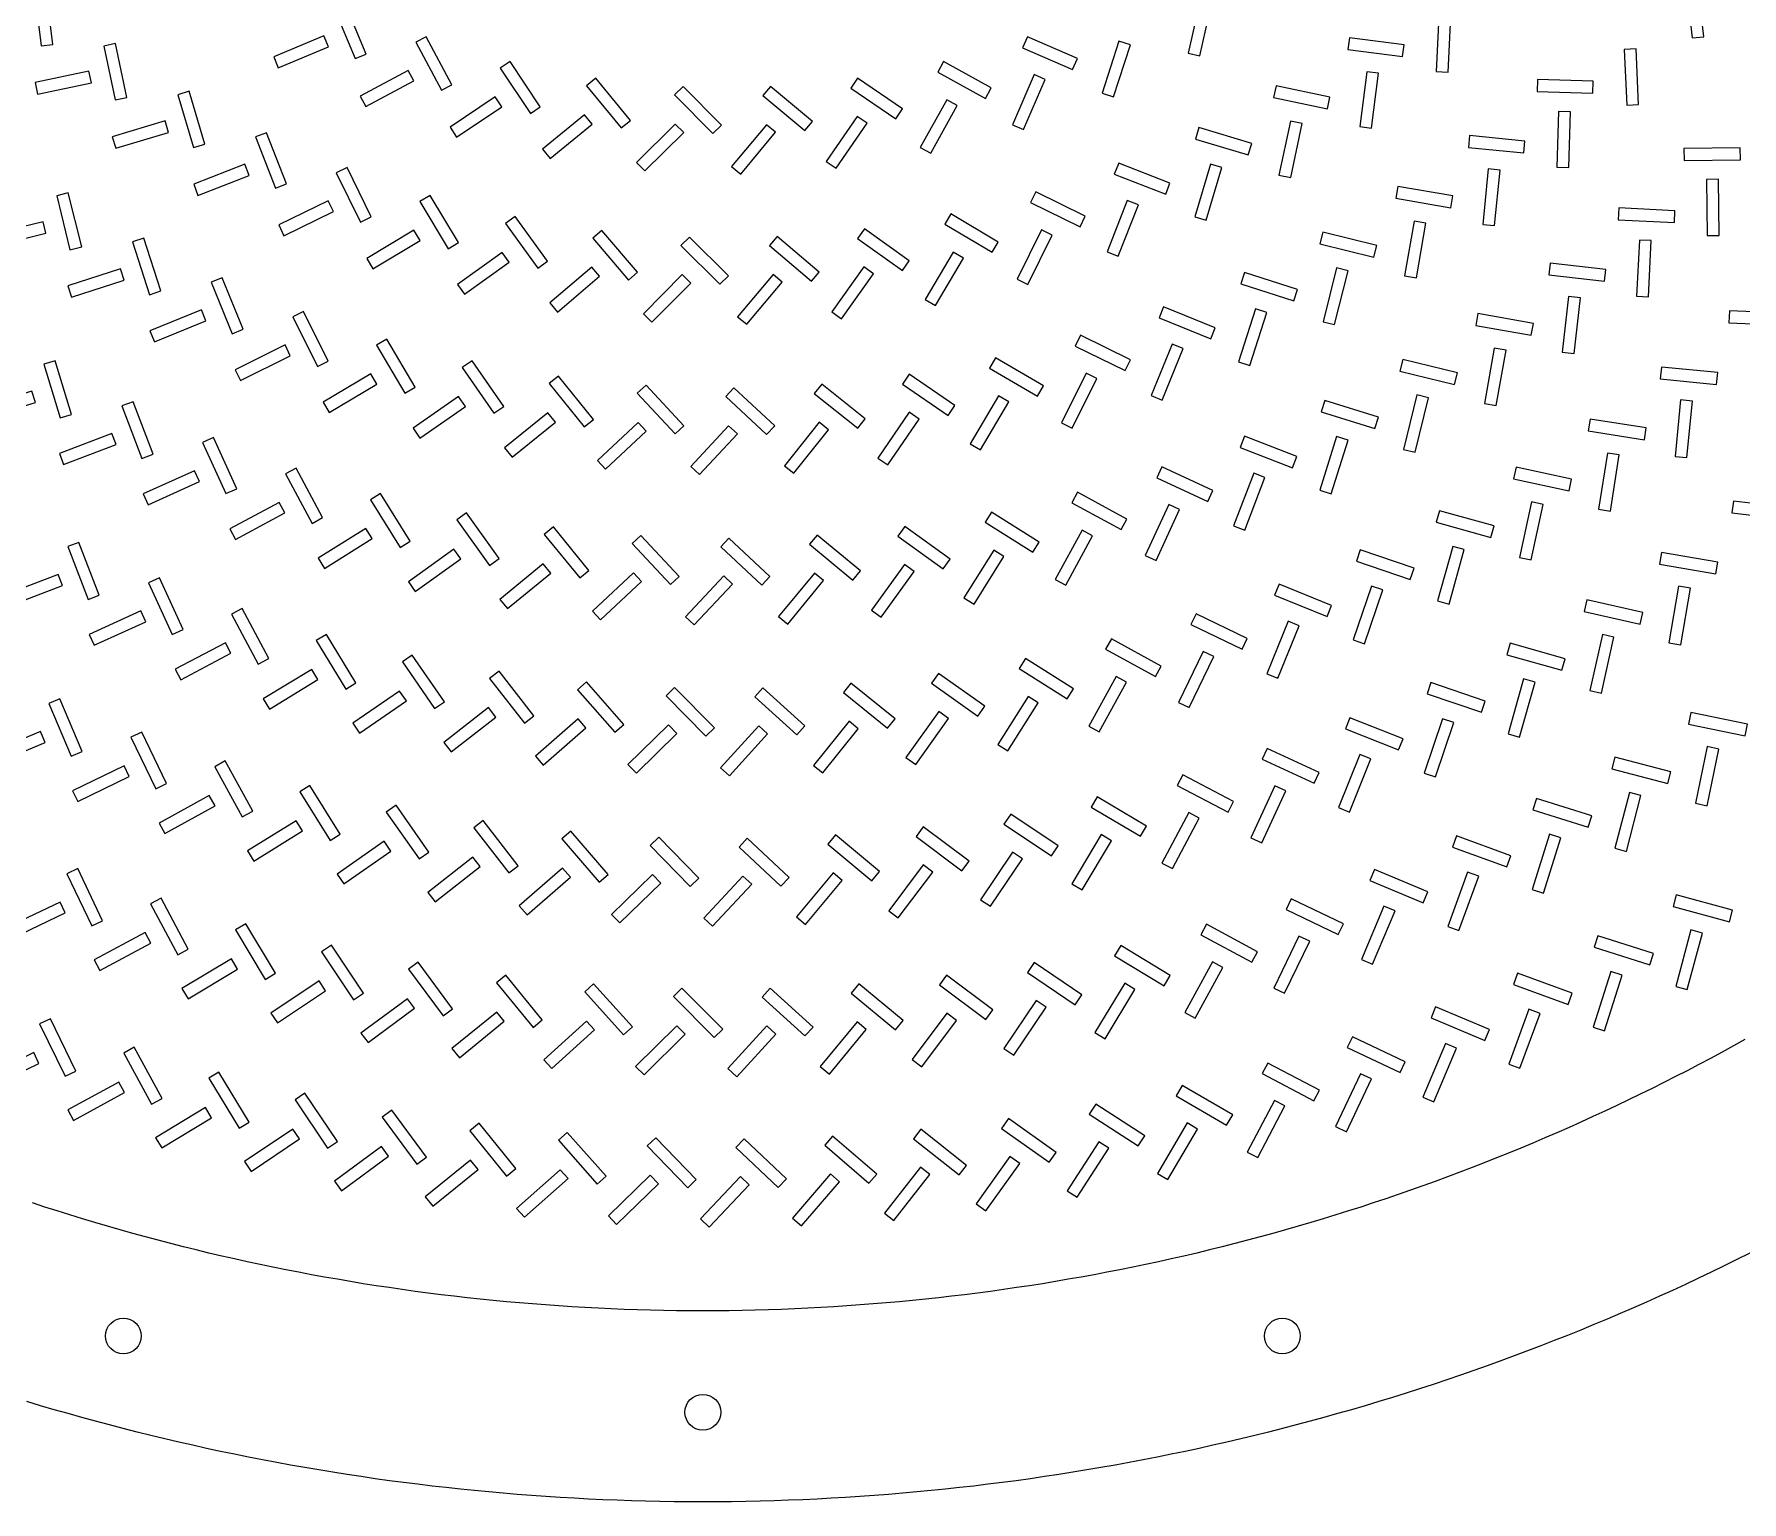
# Model space of a CAD drawing. Header units: millimetres. Extents: x -195 to 195, y -195 to 195.
# Drawn here: x -56 to 87, y -195 to -72.1 of the extents above; entities that cross this region are included whole.
import ezdxf

# ---------------------------------------------------------------- set-up
doc = ezdxf.new("R2010")
doc.units = ezdxf.units.MM
for name, color, linetype in [('NPTH', 9, 'Continuous'), ('OUTLINE', 7, 'Continuous'), ('TOP_CU', 1, 'Continuous'), ('TOP_SLOT', 3, 'Continuous')]:
    doc.layers.add(name, color=color, linetype=linetype)

msp = doc.modelspace()

# ---------------------------------------------------------------- linework, layer by layer
at = {"layer": 'NPTH'}
for centre in [(-48.53, -181.11), (48.53, -181.11), (0, -187.5)]:
    msp.add_circle(centre, 1.5, dxfattribs=at)
at = {"layer": 'OUTLINE'}
msp.add_lwpolyline([(87.67, -174.18), (86.6, -174.71), (85.53, -175.24), (84.45, -175.76), (83.37, -176.28), (82.29, -176.79), (81.2, -177.29), (80.11, -177.78), (79.02, -178.27), (77.93, -178.75), (76.83, -179.23), (75.73, -179.7), (74.62, -180.16), (73.52, -180.61), (72.41, -181.06), (71.29, -181.5), (70.18, -181.93), (69.06, -182.36), (67.94, -182.78), (66.82, -183.19), (65.69, -183.6), (64.57, -184), (63.44, -184.39), (62.3, -184.78), (61.17, -185.16), (60.03, -185.53), (58.89, -185.89), (57.75, -186.25), (56.61, -186.6), (55.46, -186.95), (54.31, -187.28), (53.16, -187.61), (52.01, -187.94), (50.85, -188.25), (49.7, -188.56), (48.54, -188.86), (47.38, -189.16), (46.22, -189.44), (45.06, -189.72), (43.89, -190), (42.72, -190.26), (41.56, -190.52), (40.39, -190.77), (39.22, -191.02), (38.04, -191.25), (36.87, -191.48), (35.69, -191.71), (34.52, -191.92), (33.34, -192.13), (32.16, -192.33), (30.98, -192.52), (29.8, -192.71), (28.61, -192.89), (27.43, -193.06), (26.24, -193.23), (25.06, -193.38), (23.87, -193.53), (22.68, -193.68), (21.49, -193.81), (20.3, -193.94), (19.11, -194.06), (17.92, -194.17), (16.73, -194.28), (15.54, -194.38), (14.35, -194.47), (13.15, -194.56), (11.96, -194.63), (10.76, -194.7), (9.57, -194.77), (8.37, -194.82), (7.18, -194.87), (5.98, -194.91), (4.79, -194.94), (3.59, -194.97), (2.39, -194.99), (1.2, -195), (0, -195), (-1.2, -195), (-2.39, -194.99), (-3.59, -194.97), (-4.79, -194.94), (-5.98, -194.91), (-7.18, -194.87), (-8.37, -194.82), (-9.57, -194.77), (-10.76, -194.7), (-11.96, -194.63), (-13.15, -194.56), (-14.35, -194.47), (-15.54, -194.38), (-16.73, -194.28), (-17.92, -194.17), (-19.11, -194.06), (-20.3, -193.94), (-21.49, -193.81), (-22.68, -193.68), (-23.87, -193.53), (-25.06, -193.38), (-26.24, -193.23), (-27.43, -193.06), (-28.61, -192.89), (-29.8, -192.71), (-30.98, -192.52), (-32.16, -192.33), (-33.34, -192.13), (-34.52, -191.92), (-35.69, -191.71), (-36.87, -191.48), (-38.04, -191.25), (-39.22, -191.02), (-40.39, -190.77), (-41.56, -190.52), (-42.72, -190.26), (-43.89, -190), (-45.06, -189.72), (-46.22, -189.44), (-47.38, -189.16), (-48.54, -188.86), (-49.7, -188.56), (-50.85, -188.25), (-52.01, -187.94), (-53.16, -187.61), (-54.31, -187.28), (-55.46, -186.95), (-56.61, -186.6)], dxfattribs=at)
at = {"layer": 'TOP_CU'}
msp.add_lwpolyline([(87.27, -156.28), (86.31, -156.82), (85.35, -157.34), (84.38, -157.86), (83.41, -158.38), (82.44, -158.89), (81.46, -159.39), (80.48, -159.89), (79.5, -160.38), (78.51, -160.86), (77.52, -161.34), (76.53, -161.81), (75.54, -162.28), (74.54, -162.74), (73.54, -163.2), (72.54, -163.64), (71.53, -164.09), (70.52, -164.52), (69.51, -164.95), (68.5, -165.37), (67.48, -165.79), (66.47, -166.2), (65.44, -166.61), (64.42, -167.01), (63.4, -167.4), (62.37, -167.78), (61.34, -168.16), (60.3, -168.54), (59.27, -168.9), (58.23, -169.26), (57.19, -169.62), (56.15, -169.97), (55.11, -170.31), (54.06, -170.64), (53.01, -170.97), (51.96, -171.29), (50.91, -171.61), (49.86, -171.92), (48.8, -172.22), (47.74, -172.52), (46.68, -172.81), (45.62, -173.09), (44.56, -173.37), (43.49, -173.64), (42.43, -173.9), (41.36, -174.16), (40.29, -174.41), (39.22, -174.65), (38.15, -174.89), (37.07, -175.12), (36, -175.34), (34.92, -175.56), (33.84, -175.77), (32.76, -175.98), (31.68, -176.17), (30.6, -176.36), (29.52, -176.55), (28.44, -176.73), (27.35, -176.9), (26.26, -177.06), (25.18, -177.22), (24.09, -177.37), (23, -177.52), (21.91, -177.65), (20.82, -177.78), (19.73, -177.91), (18.64, -178.03), (17.55, -178.14), (16.45, -178.24), (15.36, -178.34), (14.26, -178.43), (13.17, -178.51), (12.07, -178.59), (10.98, -178.66), (9.88, -178.73), (8.78, -178.78), (7.69, -178.83), (6.59, -178.88), (5.49, -178.92), (4.39, -178.95), (3.29, -178.97), (2.2, -178.99), (1.1, -179), (0, -179), (-1.1, -179), (-2.2, -178.99), (-3.29, -178.97), (-4.39, -178.95), (-5.49, -178.92), (-6.59, -178.88), (-7.69, -178.83), (-8.78, -178.78), (-9.88, -178.73), (-10.98, -178.66), (-12.07, -178.59), (-13.17, -178.51), (-14.26, -178.43), (-15.36, -178.34), (-16.45, -178.24), (-17.55, -178.14), (-18.64, -178.03), (-19.73, -177.91), (-20.82, -177.78), (-21.91, -177.65), (-23, -177.52), (-24.09, -177.37), (-25.18, -177.22), (-26.26, -177.06), (-27.35, -176.9), (-28.44, -176.73), (-29.52, -176.55), (-30.6, -176.36), (-31.68, -176.17), (-32.76, -175.98), (-33.84, -175.77), (-34.92, -175.56), (-36, -175.34), (-37.07, -175.12), (-38.15, -174.89), (-39.22, -174.65), (-40.29, -174.41), (-41.36, -174.16), (-42.43, -173.9), (-43.49, -173.64), (-44.56, -173.37), (-45.62, -173.09), (-46.68, -172.81), (-47.74, -172.52), (-48.8, -172.22), (-49.86, -171.92), (-50.91, -171.61), (-51.96, -171.29), (-53.01, -170.97), (-54.06, -170.64), (-55.11, -170.31), (-56.15, -169.97)], dxfattribs=at)
at = {"layer": 'TOP_SLOT'}
for points in [[(-55.42, -73.07), (-54.43, -72.95), (-54.99, -68.38), (-55.98, -68.5)], [(82.84, -72.4), (83.83, -72.29), (83.3, -67.65), (82.31, -67.77)], [(-29.12, -74.13), (-28.19, -73.75), (-29.95, -69.54), (-30.87, -69.92)], [(40.65, -73.68), (41.62, -73.9), (42.62, -69.44), (41.65, -69.22)], [(61.41, -75.21), (62.41, -75.25), (62.63, -70.64), (61.63, -70.6)], [(-49.22, -77.59), (-48.24, -77.38), (-49.18, -72.87), (-50.16, -73.08)], [(-35.94, -73.97), (-35.56, -74.89), (-31.35, -73.13), (-31.73, -72.21)], [(-21.89, -76.78), (-21.01, -76.31), (-23.16, -72.29), (-24.04, -72.76)], [(30.97, -75.04), (31.37, -74.13), (27.18, -72.31), (26.78, -73.22)], [(33.43, -77.02), (34.38, -77.33), (35.8, -72.98), (34.85, -72.67)], [(58.6, -73.96), (58.73, -72.97), (54.15, -72.38), (54.02, -73.37)], [(77.37, -78.02), (78.37, -77.97), (78.17, -73.31), (77.17, -73.36)], [(-55.92, -76.12), (-55.71, -77.1), (-51.2, -76.16), (-51.41, -75.18)], [(-28.7, -77.27), (-28.23, -78.15), (-24.2, -76), (-24.68, -75.12)], [(-14.44, -78.72), (-13.61, -78.16), (-16.14, -74.37), (-16.97, -74.92)], [(-6.84, -79.93), (-6.07, -79.3), (-8.95, -75.76), (-9.73, -76.4)], [(16.16, -79.17), (16.73, -78.34), (12.96, -75.77), (12.39, -76.59)], [(23.66, -77.46), (24.15, -76.58), (20.15, -74.37), (19.67, -75.25)], [(25.93, -79.66), (26.85, -80.06), (28.67, -75.87), (27.75, -75.47)], [(55.01, -79.81), (56, -79.94), (56.59, -75.36), (55.6, -75.23)], [(-42.66, -81.56), (-41.7, -81.28), (-43.02, -76.86), (-43.98, -77.15)], [(0.84, -80.41), (1.55, -79.71), (-1.66, -76.46), (-2.37, -77.17)], [(8.53, -80.16), (9.17, -79.39), (5.66, -76.46), (5.02, -77.23)], [(52.31, -78.34), (52.51, -77.36), (48, -76.4), (47.79, -77.38)], [(74.53, -77.02), (74.56, -76.02), (69.9, -75.89), (69.87, -76.89)], [(-21.17, -79.86), (-20.62, -80.7), (-16.82, -78.16), (-17.38, -77.33)], [(18.21, -81.57), (19.09, -82.06), (21.29, -78.06), (20.42, -77.58)], [(71.52, -83.23), (72.52, -83.25), (72.65, -78.59), (71.65, -78.57)], [(-49.46, -80.67), (-49.17, -81.62), (-44.76, -80.31), (-45.04, -79.35)], [(-13.43, -81.72), (-12.8, -82.49), (-9.26, -79.61), (-9.9, -78.83)], [(-5.55, -82.82), (-4.85, -83.53), (-1.6, -80.32), (-2.31, -79.61)], [(2.4, -83.16), (3.17, -83.81), (6.09, -80.3), (5.32, -79.66)], [(10.34, -82.75), (11.17, -83.31), (13.75, -79.54), (12.92, -78.98)], [(45.68, -82.19), (45.97, -81.24), (41.55, -79.91), (41.26, -80.87)], [(48.25, -83.88), (49.23, -84.09), (50.19, -79.57), (49.22, -79.37)], [(-35.79, -84.98), (-34.86, -84.62), (-36.54, -80.33), (-37.47, -80.69)], [(68.75, -82.03), (68.85, -81.04), (64.21, -80.57), (64.11, -81.57)], [(38.76, -85.49), (39.12, -84.56), (34.83, -82.88), (34.46, -83.81)], [(86.89, -82.6), (86.87, -81.6), (82.16, -81.66), (82.18, -82.66)], [(-42.64, -84.65), (-42.28, -85.58), (-37.99, -83.91), (-38.35, -82.97)], [(-28.67, -87.82), (-27.77, -87.38), (-29.8, -83.24), (-30.7, -83.68)], [(41.19, -87.38), (42.15, -87.67), (43.47, -83.25), (42.52, -82.96)], [(65.31, -88.01), (66.3, -88.11), (66.77, -83.47), (65.77, -83.37)], [(84.12, -88.95), (85.12, -88.93), (85.05, -84.22), (84.05, -84.24)], [(-53, -90.14), (-52.02, -89.9), (-53.14, -85.38), (-54.11, -85.62)], [(-21.33, -90.06), (-20.47, -89.54), (-22.84, -85.59), (-23.7, -86.1)], [(31.59, -88.22), (32.03, -87.32), (27.89, -85.29), (27.45, -86.19)], [(62.63, -86.62), (62.8, -85.63), (58.21, -84.84), (58.04, -85.82)], [(-35.52, -88.06), (-35.08, -88.96), (-30.94, -86.93), (-31.38, -86.03)], [(24.23, -90.35), (24.74, -89.49), (20.77, -87.13), (20.26, -87.99)], [(33.86, -90.3), (34.79, -90.67), (36.47, -86.37), (35.54, -86.01)], [(81.36, -87.86), (81.41, -86.87), (76.71, -86.63), (76.66, -87.63)], [(-59.77, -88.9), (-59.53, -89.87), (-55.01, -88.76), (-55.25, -87.79)], [(-28.14, -90.86), (-27.63, -91.72), (-23.67, -89.35), (-24.19, -88.5)], [(-13.83, -91.68), (-13.02, -91.09), (-15.71, -87.35), (-16.52, -87.93)], [(-6.23, -92.67), (-5.47, -92.02), (-8.45, -88.51), (-9.22, -89.16)], [(16.71, -91.87), (17.29, -91.05), (13.53, -88.38), (12.95, -89.19)], [(26.32, -92.61), (27.22, -93.05), (29.24, -88.91), (28.35, -88.47)], [(56.2, -90.75), (56.44, -89.78), (51.92, -88.66), (51.68, -89.63)], [(58.77, -92.33), (59.76, -92.5), (60.55, -87.91), (59.57, -87.74)], [(-46.33, -93.9), (-45.38, -93.59), (-46.82, -89.17), (-47.77, -89.48)], [(1.43, -93.03), (2.14, -92.33), (-1.13, -89.07), (-1.84, -89.78)], [(9.09, -92.77), (9.74, -92), (6.22, -89.03), (5.57, -89.79)], [(78.2, -94.03), (79.2, -94.07), (79.43, -89.37), (78.43, -89.32)], [(-20.56, -93.04), (-19.97, -93.86), (-16.23, -91.17), (-16.81, -90.36)], [(18.61, -94.29), (19.47, -94.81), (21.83, -90.84), (20.97, -90.33)], [(75.52, -92.77), (75.63, -91.78), (70.95, -91.25), (70.84, -92.24)], [(-53.18, -93.16), (-52.87, -94.11), (-48.45, -92.67), (-48.76, -91.72)], [(-39.42, -97.17), (-38.49, -96.79), (-40.25, -92.48), (-41.18, -92.86)], [(-12.82, -94.59), (-12.17, -95.35), (-8.66, -92.36), (-9.3, -91.6)], [(-4.98, -95.49), (-4.27, -96.19), (-1.01, -92.93), (-1.72, -92.22)], [(2.91, -95.74), (3.67, -96.38), (6.65, -92.86), (5.89, -92.22)], [(10.79, -95.34), (11.6, -95.92), (14.28, -92.16), (13.47, -91.58)], [(49.49, -94.42), (49.8, -93.47), (45.37, -92.03), (45.06, -92.98)], [(51.94, -96.17), (52.91, -96.41), (54.03, -91.89), (53.06, -91.65)], [(71.97, -98.72), (72.96, -98.83), (73.5, -94.15), (72.5, -94.04)], [(-46.3, -96.93), (-45.92, -97.85), (-41.61, -96.09), (-41.99, -95.17)], [(-32.28, -99.92), (-31.38, -99.48), (-33.45, -95.31), (-34.35, -95.75)], [(42.53, -97.59), (42.91, -96.67), (38.59, -94.91), (38.21, -95.84)], [(44.85, -99.52), (45.8, -99.83), (47.24, -95.4), (46.29, -95.09)], [(69.37, -97.3), (69.55, -96.31), (64.91, -95.48), (64.74, -96.47)], [(90.68, -96.45), (90.72, -95.45), (85.97, -95.26), (85.93, -96.26)], [(-39.16, -100.18), (-38.72, -101.08), (-34.55, -99.01), (-34.99, -98.11)], [(-24.96, -102.15), (-24.1, -101.64), (-26.47, -97.63), (-27.33, -98.14)], [(35.36, -100.26), (35.81, -99.36), (31.63, -97.3), (31.18, -98.2)], [(37.54, -102.35), (38.47, -102.73), (40.22, -98.41), (39.3, -98.03)], [(65.45, -103), (66.44, -103.18), (67.27, -98.55), (66.28, -98.37)], [(-53.82, -104.22), (-52.86, -103.93), (-54.24, -99.43), (-55.19, -99.73)], [(-17.5, -103.83), (-16.68, -103.26), (-19.33, -99.44), (-20.15, -100.01)], [(28.02, -102.41), (28.53, -101.54), (24.51, -99.19), (24, -100.05)], [(62.95, -101.42), (63.19, -100.45), (58.62, -99.32), (58.38, -100.3)], [(84.9, -101.42), (85, -100.43), (80.27, -99.96), (80.17, -100.96)], [(-31.81, -102.91), (-31.3, -103.77), (-27.29, -101.4), (-27.8, -100.54)], [(-9.93, -104.97), (-9.16, -104.35), (-12.08, -100.72), (-12.86, -101.35)], [(-2.31, -105.56), (-1.58, -104.88), (-4.76, -101.48), (-5.49, -102.16)], [(12.97, -105.08), (13.6, -104.3), (9.96, -101.39), (9.33, -102.17)], [(20.54, -104.02), (21.11, -103.19), (17.27, -100.55), (16.71, -101.38)], [(30.04, -104.64), (30.94, -105.09), (33, -100.91), (32.11, -100.47)], [(-60.68, -103.34), (-60.39, -104.3), (-55.89, -102.92), (-56.19, -101.97)], [(-46.98, -107.62), (-46.04, -107.26), (-47.71, -102.87), (-48.65, -103.22)], [(-24.27, -105.09), (-23.7, -105.91), (-19.88, -103.26), (-20.45, -102.44)], [(5.34, -105.6), (6.02, -104.87), (2.6, -101.7), (1.92, -102.44)], [(22.4, -106.39), (23.26, -106.9), (25.62, -102.88), (24.76, -102.38)], [(56.28, -105.12), (56.58, -104.17), (52.09, -102.76), (51.79, -103.71)], [(58.67, -106.86), (59.65, -107.1), (60.77, -102.53), (59.8, -102.29)], [(81.42, -107.44), (82.41, -107.54), (82.88, -102.81), (81.88, -102.71)], [(-16.6, -106.72), (-15.97, -107.5), (-12.35, -104.57), (-12.98, -103.79)], [(14.65, -107.59), (15.48, -108.16), (18.12, -104.32), (17.29, -103.75)], [(78.85, -106.05), (79.01, -105.06), (74.31, -104.33), (74.15, -105.31)], [(-53.89, -107.19), (-53.53, -108.12), (-49.14, -106.46), (-49.49, -105.52)], [(-8.83, -107.79), (-8.15, -108.52), (-4.75, -105.34), (-5.43, -104.61)], [(-1, -108.29), (-0.27, -108.97), (2.89, -105.55), (2.16, -104.87)], [(6.84, -108.22), (7.62, -108.85), (10.53, -105.21), (9.75, -104.58)], [(49.38, -108.39), (49.74, -107.46), (45.35, -105.76), (44.99, -106.69)], [(51.66, -110.28), (52.62, -110.58), (54.03, -106.09), (53.07, -105.79)], [(-39.94, -110.56), (-39.03, -110.15), (-40.98, -105.87), (-41.89, -106.29)], [(75.02, -111.86), (76.01, -112.02), (76.75, -107.32), (75.76, -107.16)], [(-46.86, -110.58), (-46.44, -111.49), (-42.16, -109.55), (-42.58, -108.64)], [(-32.72, -113.05), (-31.84, -112.57), (-34.06, -108.43), (-34.94, -108.9)], [(42.29, -111.21), (42.71, -110.3), (38.44, -108.33), (38.02, -109.24)], [(72.54, -110.32), (72.75, -109.35), (68.11, -108.34), (67.9, -109.32)], [(44.44, -113.25), (45.38, -113.61), (47.07, -109.22), (46.14, -108.86)], [(-39.62, -113.52), (-39.15, -114.4), (-35.01, -112.17), (-35.48, -111.29)], [(-25.35, -115.06), (-24.5, -114.53), (-26.99, -110.54), (-27.84, -111.07)], [(35.03, -113.57), (35.51, -112.69), (31.37, -110.45), (30.89, -111.33)], [(37.05, -115.74), (37.96, -116.16), (39.93, -111.89), (39.03, -111.47)], [(68.39, -115.9), (69.36, -116.11), (70.37, -111.47), (69.39, -111.26)], [(90.95, -112.74), (91.06, -111.74), (86.3, -111.19), (86.18, -112.18)], [(-17.87, -116.58), (-17.06, -116), (-19.8, -112.18), (-20.61, -112.76)], [(27.63, -115.46), (28.17, -114.62), (24.18, -112.11), (23.65, -112.96)], [(66, -114.23), (66.26, -113.26), (61.69, -111.99), (61.42, -112.95)], [(-32.21, -115.97), (-31.68, -116.82), (-27.69, -114.33), (-28.22, -113.48)], [(-10.31, -117.62), (-9.54, -116.99), (-12.52, -113.35), (-13.29, -113.99)], [(-2.7, -118.17), (-1.97, -117.49), (-5.18, -114.06), (-5.91, -114.74)], [(4.94, -118.23), (5.62, -117.5), (2.19, -114.28), (1.51, -115.01)], [(12.56, -117.8), (13.19, -117.03), (9.57, -114.03), (8.93, -114.8)], [(20.13, -116.87), (20.72, -116.06), (16.91, -113.31), (16.32, -114.12)], [(29.51, -117.76), (30.39, -118.23), (32.64, -114.1), (31.76, -113.62)], [(-51.48, -119.43), (-50.55, -119.07), (-52.26, -114.64), (-53.19, -115)], [(-24.66, -117.94), (-24.08, -118.75), (-20.26, -116.01), (-20.84, -115.2)], [(21.86, -119.28), (22.71, -119.81), (25.21, -115.83), (24.37, -115.3)], [(59.24, -117.74), (59.56, -116.8), (55.06, -115.26), (54.74, -116.21)], [(61.53, -119.55), (62.49, -119.82), (63.76, -115.24), (62.8, -114.98)], [(84.84, -117.27), (85.01, -116.29), (80.27, -115.48), (80.11, -116.47)], [(-17, -119.42), (-16.36, -120.19), (-12.73, -117.21), (-13.36, -116.44)], [(-9.25, -120.4), (-8.57, -121.13), (-5.13, -117.92), (-5.82, -117.19)], [(6.34, -120.84), (7.11, -121.48), (10.11, -117.85), (9.34, -117.22)], [(14.13, -120.31), (14.94, -120.9), (17.69, -117.09), (16.88, -116.5)], [(-58.42, -119.03), (-58.06, -119.96), (-53.63, -118.25), (-53.99, -117.32)], [(-44.44, -122.35), (-43.53, -121.93), (-45.5, -117.61), (-46.41, -118.03)], [(-1.46, -120.87), (-0.73, -121.56), (2.49, -118.13), (1.76, -117.45)], [(52.28, -120.86), (52.66, -119.94), (48.26, -118.14), (47.88, -119.07)], [(54.47, -122.8), (55.41, -123.13), (56.95, -118.63), (56, -118.31)], [(80.91, -123.05), (81.9, -123.22), (82.7, -118.49), (81.72, -118.32)], [(78.5, -121.48), (78.72, -120.51), (74.03, -119.46), (73.82, -120.43)], [(-51.39, -122.35), (-50.98, -123.26), (-46.66, -121.3), (-47.07, -120.39)], [(-37.24, -124.85), (-36.36, -124.38), (-38.57, -120.19), (-39.46, -120.65)], [(45.16, -123.58), (45.59, -122.68), (41.31, -120.63), (40.87, -121.53)], [(47.23, -125.64), (48.16, -126.02), (49.95, -121.62), (49.02, -121.24)], [(-29.91, -126.93), (-29.05, -126.41), (-31.51, -122.35), (-32.37, -122.87)], [(37.9, -125.88), (38.38, -125), (34.22, -122.71), (33.73, -123.58)], [(74.28, -127.05), (75.25, -127.27), (76.3, -122.58), (75.33, -122.37)], [(-44.18, -125.26), (-43.71, -126.15), (-39.52, -123.93), (-39.98, -123.05)], [(-22.47, -128.57), (-21.64, -128.01), (-24.33, -124.09), (-25.16, -124.66)], [(30.51, -127.75), (31.04, -126.9), (27.02, -124.37), (26.49, -125.22)], [(39.84, -128.05), (40.74, -128.48), (42.79, -124.2), (41.89, -123.77)], [(71.95, -125.35), (72.22, -124.39), (67.6, -123.09), (67.33, -124.06)], [(-36.81, -127.74), (-36.3, -128.6), (-32.23, -126.14), (-32.75, -125.29)], [(-14.94, -129.78), (-14.15, -129.17), (-17.07, -125.42), (-17.86, -126.03)], [(23.03, -129.19), (23.61, -128.37), (19.74, -125.62), (19.16, -126.43)], [(-29.31, -129.79), (-28.75, -130.61), (-24.83, -127.92), (-25.4, -127.1)], [(-7.36, -130.55), (-6.61, -129.89), (-9.74, -126.32), (-10.49, -126.98)], [(0.25, -130.87), (0.97, -130.17), (-2.37, -126.79), (-3.08, -127.49)], [(7.87, -130.75), (8.54, -130.01), (5.02, -126.83), (4.35, -127.57)], [(15.47, -130.19), (16.1, -129.41), (12.4, -126.43), (11.77, -127.21)], [(32.33, -130.03), (33.2, -130.52), (35.49, -126.35), (34.62, -125.87)], [(65.2, -128.87), (65.52, -127.93), (60.97, -126.39), (60.65, -127.34)], [(67.44, -130.69), (68.4, -130.96), (69.7, -126.34), (68.73, -126.07)], [(-52.91, -132.55), (-51.99, -132.17), (-53.84, -127.75), (-54.76, -128.13)], [(-21.7, -131.4), (-21.09, -132.18), (-17.34, -129.27), (-17.96, -128.48)], [(24.71, -131.58), (25.55, -132.11), (28.08, -128.09), (27.24, -127.55)], [(-14.02, -132.55), (-13.36, -133.31), (-9.79, -130.18), (-10.44, -129.43)], [(-6.28, -133.26), (-5.57, -133.97), (-2.19, -130.64), (-2.89, -129.93)], [(1.49, -133.52), (2.24, -134.19), (5.42, -130.67), (4.68, -130)], [(9.27, -133.32), (10.04, -133.95), (13.02, -130.25), (12.24, -129.62)], [(17.01, -132.67), (17.83, -133.25), (20.58, -129.39), (19.77, -128.8)], [(58.27, -132.03), (58.64, -131.1), (54.19, -129.33), (53.82, -130.26)], [(60.41, -133.96), (61.36, -134.28), (62.9, -129.74), (61.95, -129.42)], [(87.28, -130.85), (87.49, -129.87), (82.74, -128.88), (82.54, -129.86)], [(-59.89, -132.33), (-59.5, -133.25), (-55.08, -131.41), (-55.47, -130.48)], [(-45.81, -135.29), (-44.91, -134.85), (-46.99, -130.53), (-47.89, -130.97)], [(-38.57, -137.64), (-37.69, -137.15), (-40, -132.95), (-40.88, -133.44)], [(51.19, -134.82), (51.61, -133.91), (47.26, -131.91), (46.84, -132.81)], [(53.23, -136.86), (54.16, -137.23), (55.93, -132.78), (55.01, -132.41)], [(80.81, -134.83), (81.06, -133.86), (76.37, -132.64), (76.12, -133.61)], [(83.12, -136.49), (84.1, -136.7), (85.09, -131.95), (84.11, -131.75)], [(-52.79, -135.44), (-52.35, -136.34), (-48.04, -134.25), (-48.47, -133.35)], [(43.98, -137.24), (44.44, -136.35), (40.2, -134.12), (39.73, -135)], [(-45.53, -138.16), (-45.05, -139.03), (-40.85, -136.72), (-41.33, -135.85)], [(-31.21, -139.6), (-30.37, -139.07), (-32.9, -135), (-33.74, -135.53)], [(45.9, -139.38), (46.81, -139.8), (48.82, -135.44), (47.91, -135.02)], [(76.37, -140.26), (77.34, -140.52), (78.56, -135.83), (77.59, -135.58)], [(-23.77, -141.16), (-22.95, -140.59), (-25.69, -136.66), (-26.51, -137.23)], [(36.64, -139.26), (37.15, -138.4), (33.03, -135.95), (32.52, -136.81)], [(38.45, -141.51), (39.34, -141.97), (41.57, -137.73), (40.69, -137.26)], [(74.15, -138.49), (74.44, -137.54), (69.82, -136.09), (69.52, -137.05)], [(-38.14, -140.49), (-37.61, -141.34), (-33.54, -138.81), (-34.07, -137.96)], [(-16.25, -142.33), (-15.46, -141.72), (-18.41, -137.94), (-19.19, -138.55)], [(21.7, -142.14), (22.3, -141.34), (18.46, -138.47), (17.86, -139.27)], [(29.21, -140.9), (29.77, -140.07), (25.78, -137.4), (25.22, -138.23)], [(-30.63, -142.42), (-30.06, -143.24), (-26.13, -140.5), (-26.7, -139.68)], [(-8.67, -143.1), (-7.92, -142.45), (-11.06, -138.83), (-11.82, -139.48)], [(-1.07, -143.47), (-0.35, -142.77), (-3.69, -139.33), (-4.4, -140.02)], [(6.54, -143.43), (7.22, -142.7), (3.71, -139.43), (3.03, -140.16)], [(14.14, -142.99), (14.78, -142.22), (11.1, -139.14), (10.46, -139.91)], [(30.9, -143.24), (31.76, -143.75), (34.21, -139.63), (33.35, -139.12)], [(67.32, -141.83), (67.66, -140.89), (63.11, -139.22), (62.77, -140.16)], [(69.46, -143.71), (70.41, -144.01), (71.85, -139.38), (70.9, -139.08)], [(-23.04, -143.96), (-22.42, -144.74), (-18.64, -141.8), (-19.26, -141.01)], [(23.26, -144.57), (24.1, -145.12), (26.77, -141.14), (25.93, -140.58)], [(-51.18, -146.76), (-50.28, -146.34), (-52.34, -141.96), (-53.25, -142.39)], [(-15.37, -145.08), (-14.71, -145.84), (-11.09, -142.69), (-11.75, -141.94)], [(-7.65, -145.8), (-6.96, -146.52), (-3.51, -143.19), (-4.21, -142.47)], [(0.09, -146.11), (0.82, -146.79), (4.09, -143.28), (3.36, -142.6)], [(7.84, -146), (8.61, -146.64), (11.68, -142.96), (10.91, -142.32)], [(15.57, -145.49), (16.37, -146.09), (19.25, -142.25), (18.45, -141.65)], [(60.33, -144.83), (60.72, -143.91), (56.26, -142.03), (55.87, -142.95)], [(62.38, -146.81), (63.32, -147.16), (64.98, -142.61), (64.05, -142.26)], [(85.98, -146.41), (86.24, -145.44), (81.51, -144.17), (81.25, -145.14)], [(-58.19, -146.84), (-57.76, -147.75), (-53.39, -145.68), (-53.81, -144.78)], [(-43.97, -149.18), (-43.09, -148.71), (-45.37, -144.44), (-46.25, -144.91)], [(53.21, -147.49), (53.64, -146.59), (49.28, -144.49), (48.85, -145.4)], [(55.16, -149.57), (56.08, -149.96), (57.97, -145.5), (57.04, -145.11)], [(-36.66, -151.25), (-35.8, -150.73), (-38.28, -146.58), (-39.14, -147.09)], [(45.97, -149.81), (46.45, -148.93), (42.19, -146.62), (41.71, -147.5)], [(81.47, -151.83), (82.44, -152.09), (83.71, -147.36), (82.74, -147.1)], [(-50.97, -149.61), (-50.5, -150.49), (-46.23, -148.21), (-46.7, -147.33)], [(-29.25, -152.95), (-28.41, -152.4), (-31.1, -148.37), (-31.93, -148.93)], [(38.63, -151.77), (39.14, -150.91), (35, -148.4), (34.48, -149.26)], [(47.82, -151.98), (48.72, -152.41), (50.82, -148.04), (49.91, -147.61)], [(79.3, -150.03), (79.6, -149.08), (74.94, -147.6), (74.64, -148.55)], [(-43.62, -152.01), (-43.11, -152.87), (-38.96, -150.39), (-39.47, -149.53)], [(-21.76, -154.3), (-20.96, -153.7), (-23.84, -149.81), (-24.64, -150.4)], [(31.19, -153.37), (31.75, -152.54), (27.74, -149.83), (27.18, -150.66)], [(40.36, -154.02), (41.24, -154.5), (43.55, -150.24), (42.67, -149.76)], [(-36.17, -154.06), (-35.62, -154.89), (-31.59, -152.21), (-32.14, -151.37)], [(-14.22, -155.27), (-13.45, -154.64), (-16.51, -150.89), (-17.29, -151.52)], [(23.69, -154.6), (24.29, -153.8), (20.41, -150.9), (19.81, -151.7)], [(32.82, -155.7), (33.68, -156.22), (36.19, -152.08), (35.33, -151.56)], [(72.47, -153.35), (72.81, -152.41), (68.22, -150.72), (67.88, -151.66)], [(74.56, -155.24), (75.51, -155.54), (76.99, -150.88), (76.04, -150.58)], [(-28.63, -155.74), (-28.03, -156.54), (-24.14, -153.66), (-24.73, -152.86)], [(-6.65, -155.88), (-5.9, -155.21), (-9.15, -151.61), (-9.89, -152.28)], [(0.95, -156.11), (1.66, -155.41), (-1.75, -151.98), (-2.46, -152.68)], [(8.55, -155.98), (9.23, -155.24), (5.65, -151.98), (4.98, -152.72)], [(16.14, -155.48), (16.78, -154.7), (13.05, -151.62), (12.41, -152.39)], [(25.21, -157.02), (26.03, -157.58), (28.74, -153.56), (27.91, -153)], [(-21.01, -157.04), (-20.37, -157.82), (-16.63, -154.75), (-17.26, -153.98)], [(17.54, -157.96), (18.34, -158.56), (21.24, -154.68), (20.43, -154.08)], [(65.49, -156.35), (65.88, -155.43), (61.37, -153.54), (60.98, -154.46)], [(67.5, -158.34), (68.43, -158.68), (70.12, -154.09), (69.18, -153.75)], [(-53.39, -159.36), (-52.5, -158.93), (-54.64, -154.54), (-55.54, -154.97)], [(-13.33, -157.98), (-12.66, -158.72), (-9.07, -155.48), (-9.74, -154.74)], [(-5.63, -158.54), (-4.92, -159.25), (-1.49, -155.83), (-2.19, -155.12)], [(2.1, -158.72), (2.84, -159.4), (6.1, -155.82), (5.36, -155.14)], [(9.83, -158.53), (10.6, -159.17), (13.68, -155.43), (12.91, -154.8)], [(-46.17, -161.7), (-45.29, -161.22), (-47.63, -156.93), (-48.5, -157.41)], [(58.39, -159.05), (58.82, -158.14), (54.4, -156.05), (53.97, -156.96)], [(60.3, -161.12), (61.23, -161.51), (63.12, -157), (62.19, -156.61)], [(-60.43, -159.53), (-60, -160.42), (-55.6, -158.28), (-56.04, -157.38)], [(51.18, -161.42), (51.64, -160.53), (47.32, -158.25), (46.85, -159.13)], [(-53.19, -162.18), (-52.71, -163.06), (-48.42, -160.72), (-48.9, -159.84)], [(-38.84, -163.71), (-37.99, -163.19), (-40.52, -159.01), (-41.37, -159.53)], [(43.86, -163.46), (44.37, -162.6), (40.15, -160.13), (39.65, -160.99)], [(52.99, -163.57), (53.9, -164), (55.99, -159.58), (55.08, -159.15)], [(-31.43, -165.38), (-30.6, -164.83), (-33.32, -160.77), (-34.15, -161.32)], [(45.58, -165.7), (46.47, -166.17), (48.75, -161.84), (47.87, -161.38)], [(-45.84, -164.5), (-45.32, -165.36), (-41.14, -162.83), (-41.66, -161.97)], [(-23.96, -166.72), (-23.15, -166.13), (-26.05, -162.19), (-26.85, -162.79)], [(29, -166.56), (29.58, -165.75), (25.6, -162.9), (25.02, -163.72)], [(36.46, -165.18), (37.01, -164.34), (32.91, -161.68), (32.36, -162.52)], [(-38.39, -166.49), (-37.83, -167.32), (-33.77, -164.61), (-34.33, -163.78)], [(-16.43, -167.72), (-15.65, -167.09), (-18.72, -163.29), (-19.5, -163.92)], [(-8.86, -168.38), (-8.11, -167.72), (-11.35, -164.06), (-12.1, -164.72)], [(13.91, -168.31), (14.56, -167.55), (10.86, -164.36), (10.21, -165.12)], [(21.47, -167.61), (22.09, -166.82), (18.25, -163.8), (17.63, -164.59)], [(38.08, -167.49), (38.94, -168), (41.42, -163.78), (40.56, -163.27)], [(-30.85, -168.14), (-30.26, -168.95), (-26.33, -166.05), (-26.92, -165.25)], [(-1.27, -168.7), (-0.55, -168), (-3.95, -164.5), (-4.67, -165.19)], [(6.32, -168.68), (7.01, -167.95), (3.45, -164.6), (2.77, -165.32)], [(30.51, -168.94), (31.35, -169.49), (34.01, -165.39), (33.17, -164.84)], [(-23.25, -169.45), (-22.62, -170.23), (-18.82, -167.16), (-19.45, -166.38)], [(-15.6, -170.42), (-14.94, -171.17), (-11.28, -167.93), (-11.94, -167.18)], [(15.2, -170.82), (15.99, -171.44), (19.01, -167.59), (18.22, -166.98)], [(22.88, -170.05), (23.69, -170.63), (26.54, -166.66), (25.72, -166.08)], [(-7.91, -171.04), (-7.22, -171.76), (-3.71, -168.36), (-4.41, -167.64)], [(-0.21, -171.31), (0.52, -172), (3.87, -168.44), (3.15, -167.76)], [(7.5, -171.24), (8.26, -171.89), (11.45, -168.19), (10.69, -167.54)]]:
    msp.add_lwpolyline(points, close=True, dxfattribs=at)

doc.saveas('drawing.dxf')
